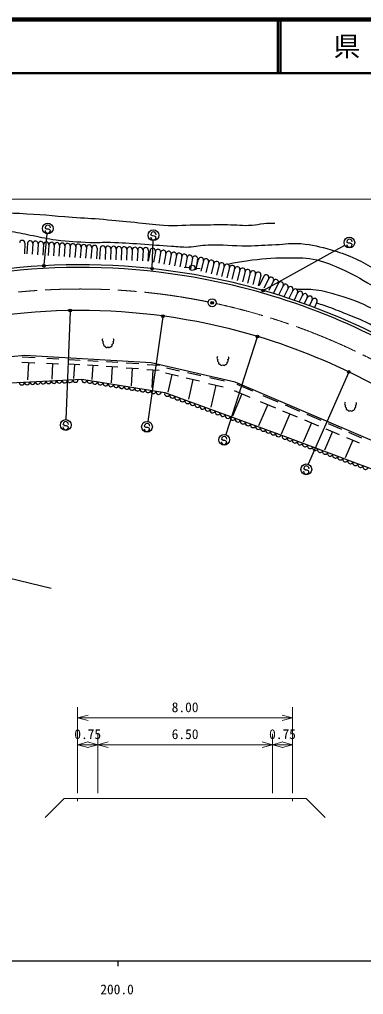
# Model space of a CAD drawing. Units: millimetres, scale not verified, with parts at other scales. Extents: x 40000 to 680000, y 20000 to 380000.
# Drawn here: x 249689 to 313713, y 198715 to 380000 of the extents above; entities that cross this region are included whole.
import ezdxf
from ezdxf.enums import TextEntityAlignment as Align

# ---------------------------------------------------------------- set-up
doc = ezdxf.new("R2010")
doc.units = ezdxf.units.MM
doc.header["$LTSCALE"] = 1000
doc.header["$PDMODE"] = 32
doc.header["$PDSIZE"] = 500
doc.linetypes.add('CHAIN', pattern=[18.5, 12, -1.5, 3.5, -1.5])
for name, color, linetype, lineweight in [('M-BGD', 7, 'Continuous', 25), ('M-BMK', 2, 'CHAIN', 13), ('M-BMK-SRVR', 3, 'Continuous', 25), ('M-STR-HTXT', 7, 'Continuous', 13), ('M-STR-STRC', 7, 'Continuous', 25), ('M-TTL', 2, 'Continuous', 140), ('M-TTL-BAND', 7, 'Continuous', 25), ('M-TTL-LINE', 7, 'Continuous', 50)]:
    doc.layers.add(name, color=color, linetype=linetype, lineweight=lineweight)
doc.layers.add('M-TTL-TXT', color=7, linetype='Continuous')
doc.styles.add('ＭＳ ゴシック', font='')
doc.styles.get('ＭＳ ゴシック').set_extended_font_data('MS Gothic')

msp = doc.modelspace()

# ---------------------------------------------------------------- linework, layer by layer
at = {"layer": 'M-BGD'}
for p, q in [((250689, 338418), (250634, 336419)), ((251170, 338404), (251027, 336409)), ((252167, 338333), (252024, 336338)), ((253165, 338261), (253022, 336266)), ((254162, 338189), (254019, 336194)), ((255160, 338118), (255017, 336123)), ((256157, 338046), (256014, 336051)), ((257155, 337974), (257011, 335980)), ((258152, 337903), (258009, 335908)), ((259150, 337831), (259006, 335836)), ((260147, 337760), (260004, 335765)), ((261144, 337688), (261001, 335693)), ((262142, 337616), (261999, 335621)), ((263139, 337545), (262996, 335550)), ((264137, 337473), (263993, 335478)), ((264690, 337433), (264607, 335435)), ((265689, 337392), (265606, 335393)), ((266688, 337350), (266605, 335352)), ((267687, 337308), (267604, 335310)), ((268686, 337267), (268603, 335269)), ((269686, 337225), (269603, 335227)), ((270685, 337184), (270602, 335186)), ((271684, 337142), (271601, 335144)), ((272683, 337101), (272600, 335103)), ((273682, 337059), (273599, 335061)), ((273991, 337042), (273631, 335074)), ((274974, 336862), (274615, 334895)), ((275958, 336682), (275599, 334715)), ((276942, 336503), (276583, 334535)), ((277926, 336323), (277566, 334356)), ((278909, 336143), (278550, 334176)), ((279893, 335964), (279534, 333996)), ((280877, 335784), (280518, 333817)), ((281861, 335605), (281501, 333637)), ((282949, 335405), (282452, 333467)), ((282844, 335425), (282485, 333457)), ((280341, 333951), (281338, 333866)), ((282334, 333781), (283330, 333697)), ((283918, 335156), (283421, 333219)), ((284886, 334908), (284390, 332971)), ((285855, 334660), (285359, 332722)), ((286824, 334412), (286327, 332474)), ((287792, 334163), (287296, 332226)), ((288761, 333915), (288265, 331978)), ((289730, 333667), (289233, 331730)), ((290699, 333419), (290202, 331481)), ((291667, 333171), (291171, 331233)), ((292636, 332922), (292140, 330985)), ((293605, 332674), (293108, 330737)), ((294573, 332426), (294077, 330489)), ((295169, 332263), (294291, 330466)), ((296068, 331823), (295189, 330027)), ((296966, 331384), (296088, 329587)), ((297864, 330945), (296986, 329148)), ((298763, 330506), (297906, 328753)), ((299661, 330066), (298869, 328447)), ((300559, 329627), (299829, 328134)), ((301458, 329188), (300785, 327813)), ((302356, 328749), (301738, 327484)), ((303255, 328309), (302687, 327149)), ((304153, 327870), (303632, 326806)), ((305051, 327431), (304574, 326455)), ((250699, 317499), (209894, 313651)), ((250201, 317277), (252630, 317139)), ((274169, 316158), (250699, 317499)), ((250146, 316306), (252574, 316167)), ((251360, 316237), (251174, 312979)), ((254741, 316126), (256964, 315999)), ((254792, 317015), (257015, 316888)), ((255853, 316062), (255685, 313123)), ((258892, 315967), (260920, 315851)), ((258938, 316778), (260967, 316662)), ((259906, 315909), (259755, 313270)), ((262366, 315803), (264307, 315692)), ((262410, 316580), (264351, 316469)), ((263336, 315748), (263182, 313043)), ((265850, 315533), (267969, 315411)), ((265898, 316380), (268017, 316259)), ((266909, 315472), (266738, 312472)), ((269569, 316170), (271877, 316039)), ((273424, 315875), (275731, 315743)), ((289838, 312599), (274169, 316158)), ((269517, 315248), (271824, 315116)), ((270670, 315182), (270481, 311871)), ((273371, 314952), (275679, 314820)), ((274525, 314886), (274336, 311575)), ((276858, 314273), (279277, 313724)), ((277078, 315241), (279497, 314692)), ((278068, 313999), (277317, 310694)), ((280955, 314360), (283442, 313796)), ((240625, 312086), (261280, 313096)), ((261280, 313096), (276733, 310616)), ((280729, 313366), (283216, 312801)), ((281972, 313083), (281142, 309429)), ((284868, 312314), (287619, 311690)), ((285118, 313415), (287869, 312790)), ((286244, 312002), (285314, 307908)), ((319089, 300040), (289838, 312599)), ((290141, 312197), (293059, 310944)), ((276733, 310616), (298628, 302628)), ((291099, 310403), (289324, 306269)), ((289639, 311030), (292558, 309777)), ((294978, 310120), (297786, 308914)), ((295900, 308394), (294200, 304434)), ((294496, 308997), (297304, 307791)), ((299128, 308338), (301828, 307179)), ((300014, 306679), (298387, 302888)), ((298664, 307258), (301364, 306099)), ((303171, 306602), (305766, 305488)), ((304023, 305007), (302467, 301382)), ((302726, 305564), (305321, 304450)), ((307111, 304911), (309603, 303841)), ((307929, 303379), (306442, 299915)), ((306683, 303914), (309175, 302844)), ((310949, 303263), (313342, 302235)), ((298628, 302628), (319632, 294780)), ((311735, 301792), (310315, 298485)), ((310538, 302306), (312931, 301278)), ((255567, 274228), (223428, 281843))]:
    msp.add_line(p, q, dxfattribs=at)
msp.add_circle((281836, 333824), 500, dxfattribs=at)
for centre, radius, start, end in [((250189, 338432), 500, 358.42969, 178.42969), ((251669, 338368), 500, 355.89208, 175.89208), ((252666, 338297), 500, 355.89208, 175.89208), ((253664, 338225), 500, 355.89208, 175.89208), ((254661, 338154), 500, 355.89208, 175.89208), ((255658, 338082), 500, 355.89208, 175.89208), ((256656, 338010), 500, 355.89208, 175.89208), ((257653, 337939), 500, 355.89208, 175.89208), ((258651, 337867), 500, 355.89208, 175.89208), ((259648, 337795), 500, 355.89208, 175.89208), ((260646, 337724), 500, 355.89208, 175.89208), ((261643, 337652), 500, 355.89208, 175.89208), ((262641, 337580), 500, 355.89208, 175.89208), ((263638, 337509), 500, 355.89208, 175.89208), ((265189, 337412), 500, 357.6204, 177.6204), ((266189, 337371), 500, 357.6204, 177.6204), ((267188, 337329), 500, 357.6204, 177.6204), ((268187, 337288), 500, 357.6204, 177.6204), ((269186, 337246), 500, 357.6204, 177.6204), ((270185, 337205), 500, 357.6204, 177.6204), ((271184, 337163), 500, 357.6204, 177.6204), ((272183, 337122), 500, 357.6204, 177.6204), ((273183, 337080), 500, 357.6204, 177.6204), ((274483, 336952), 500, 349.6511, 169.6511), ((275466, 336772), 500, 349.6511, 169.6511), ((276450, 336593), 500, 349.6511, 169.6511), ((277434, 336413), 500, 349.6511, 169.6511), ((278417, 336233), 500, 349.6511, 169.6511), ((279401, 336054), 500, 349.6511, 169.6511), ((280385, 335874), 500, 349.6511, 169.6511), ((281369, 335694), 500, 349.6511, 169.6511), ((282352, 335515), 500, 349.6511, 169.6511), ((283433, 335280), 500, 345.62797, 165.62797), ((284402, 335032), 500, 345.62797, 165.62797), ((261014, 210869), 123522, 78.1083, 110.35966), ((261014, 210869), 123022, 78.1083, 110.35611), ((285371, 334784), 500, 345.62797, 165.62797), ((286339, 334536), 500, 345.62797, 165.62797), ((287308, 334288), 500, 345.62797, 165.62797), ((288277, 334039), 500, 345.62797, 165.62797), ((289245, 333791), 500, 345.62797, 165.62797), ((290214, 333543), 500, 345.62797, 165.62797), ((291183, 333295), 500, 345.62797, 165.62797), ((292152, 333046), 500, 345.62797, 165.62797), ((293120, 332798), 500, 345.62797, 165.62797), ((294089, 332550), 500, 345.62797, 165.62797), ((295618, 332043), 500, 333.94462, 153.94462), ((296517, 331604), 500, 333.94462, 153.94462), ((261014, 210869), 123022, 55.60872, 78.1083), ((261014, 210869), 123522, 55.60872, 78.1083), ((297415, 331164), 500, 333.94462, 153.94462), ((298314, 330725), 500, 333.94462, 153.94462), ((299212, 330286), 500, 333.94462, 153.94462), ((300110, 329847), 500, 333.94462, 153.94462), ((301009, 329408), 500, 333.94462, 153.94462), ((301907, 328968), 500, 333.94462, 153.94462), ((302805, 328529), 500, 333.94462, 153.94462), ((303704, 328090), 500, 333.94462, 153.94462), ((304602, 327651), 500, 333.94462, 153.94462), ((261014, 210869), 115022, 78.1083, 110.2962), ((261014, 210869), 115022, 55.60872, 78.1083), ((265363, 320423), 300, 130.46072, 249.076), ((265465, 319927), 300, 134.18599, 247.74305), ((265630, 319538), 300, 158.21145, 267.78765), ((265906, 319323), 300, 196.3279, 319.9138), ((266365, 319323), 300, 220.24486, 334.68859), ((266668, 319493), 300, 263.88042, 23.95654), ((266873, 319907), 300, 283.2404, 40.60627), ((266977, 320376), 300, 294.34586, 50.60048), ((286739, 317084), 300, 130.46072, 249.076), ((288354, 317038), 300, 294.34586, 50.60048), ((286841, 316589), 300, 134.18599, 247.74305), ((287006, 316200), 300, 158.21145, 267.78765), ((287283, 315984), 300, 196.3279, 319.9138), ((287741, 315985), 300, 220.24486, 334.68859), ((288044, 316155), 300, 263.88042, 23.95654), ((288250, 316569), 300, 283.2404, 40.60627), ((250114, 312550), 500, 182.80092, 2.80092), ((251113, 312599), 500, 182.80092, 2.80092), ((252111, 312648), 500, 182.80092, 2.80092), ((253110, 312696), 500, 182.80092, 2.80092), ((254109, 312745), 500, 182.80092, 2.80092), ((255108, 312794), 500, 182.80092, 2.80092), ((256107, 312843), 500, 182.80092, 2.80092), ((257105, 312892), 500, 182.80092, 2.80092), ((258104, 312941), 500, 182.80092, 2.80092), ((259103, 312990), 500, 182.80092, 2.80092), ((260102, 313038), 500, 182.80092, 2.80092), ((261773, 313017), 500, 170.88112, 350.88112), ((262761, 312858), 500, 170.88112, 350.88112), ((263748, 312700), 500, 170.88112, 350.88112), ((264736, 312541), 500, 170.88112, 350.88112), ((265723, 312383), 500, 170.88112, 350.88112), ((266710, 312224), 500, 170.88112, 350.88112), ((267698, 312066), 500, 170.88112, 350.88112), ((268685, 311907), 500, 170.88112, 350.88112), ((269672, 311749), 500, 170.88112, 350.88112), ((270660, 311590), 500, 170.88112, 350.88112), ((271647, 311432), 500, 170.88112, 350.88112), ((272634, 311274), 500, 170.88112, 350.88112), ((273622, 311115), 500, 170.88112, 350.88112), ((274609, 310957), 500, 170.88112, 350.88112), ((275597, 310798), 500, 170.88112, 350.88112), ((277203, 310444), 500, 159.95847, 339.95847), ((278142, 310102), 500, 159.95847, 339.95847), ((279082, 309759), 500, 159.95847, 339.95847), ((280021, 309416), 500, 159.95847, 339.95847), ((280961, 309073), 500, 159.95847, 339.95847), ((281900, 308731), 500, 159.95847, 339.95847), ((282840, 308388), 500, 159.95847, 339.95847), ((283779, 308045), 500, 159.95847, 339.95847), ((310489, 308594), 300, 130.46072, 249.076), ((310591, 308099), 300, 134.18599, 247.74305), ((312000, 308079), 300, 283.2404, 40.60627), ((312104, 308547), 300, 294.34586, 50.60048), ((284718, 307703), 500, 159.95847, 339.95847), ((285658, 307360), 500, 159.95847, 339.95847), ((286597, 307017), 500, 159.95847, 339.95847), ((287537, 306675), 500, 159.95847, 339.95847), ((288476, 306332), 500, 159.95847, 339.95847), ((310756, 307710), 300, 158.21145, 267.78765), ((311033, 307494), 300, 196.3279, 319.9138), ((311491, 307495), 300, 220.24486, 334.68859), ((311794, 307665), 300, 263.88042, 23.95654), ((289416, 305989), 500, 159.95847, 339.95847), ((290355, 305646), 500, 159.95847, 339.95847), ((291295, 305304), 500, 159.95847, 339.95847), ((292234, 304961), 500, 159.95847, 339.95847), ((293173, 304618), 500, 159.95847, 339.95847), ((294113, 304276), 500, 159.95847, 339.95847), ((295052, 303933), 500, 159.95847, 339.95847), ((295992, 303590), 500, 159.95847, 339.95847), ((296931, 303248), 500, 159.95847, 339.95847), ((297871, 302905), 500, 159.95847, 339.95847), ((299097, 302453), 500, 159.51017, 339.51017), ((300034, 302103), 500, 159.51017, 339.51017), ((300970, 301753), 500, 159.51017, 339.51017), ((301907, 301403), 500, 159.51017, 339.51017), ((302844, 301053), 500, 159.51017, 339.51017), ((303780, 300703), 500, 159.51017, 339.51017), ((304717, 300353), 500, 159.51017, 339.51017), ((305654, 300003), 500, 159.51017, 339.51017), ((306591, 299653), 500, 159.51017, 339.51017), ((307527, 299303), 500, 159.51017, 339.51017), ((308464, 298953), 500, 159.51017, 339.51017), ((309401, 298603), 500, 159.51017, 339.51017), ((310338, 298253), 500, 159.51017, 339.51017), ((311274, 297903), 500, 159.51017, 339.51017), ((312211, 297553), 500, 159.51017, 339.51017), ((313148, 297203), 500, 159.51017, 339.51017), ((314085, 296853), 500, 159.51017, 339.51017)]:
    msp.add_arc(centre, radius, start, end, dxfattribs=at)
for points, knots in [([(297195, 342100), (296226, 342082), (295948, 342075), (295153, 342003), (294294, 341926), (293826, 341753), (292965, 341699), (291184, 341585), (290181, 341790), (288395, 341797), (286389, 341806), (285266, 341783), (283260, 341767), (280622, 341747), (279141, 341566), (276506, 341702), (274414, 341810), (273256, 342036), (271171, 342239), (268896, 342461), (267623, 342596), (265345, 342787), (263070, 342978), (261792, 343033), (259515, 343194), (255688, 343465), (253552, 343741), (249718, 343898), (246452, 344031), (244617, 343982), (241348, 343937), (238681, 343901), (237156, 344147), (234521, 343733), (232005, 343337), (230659, 342785), (228224, 342040), (225918, 341335), (224620, 340944), (222378, 340056), (220425, 339283), (219399, 338689), (217477, 337840), (215576, 337001), (214586, 336302), (212578, 335765), (211880, 335579), (211465, 335467), (210744, 335524), (209939, 335587), (209574, 335794), (208789, 336199)], [0, 0, 0, 0, 1, 1, 1, 2, 2, 2, 3, 3, 3, 4, 4, 4, 5, 5, 5, 6, 6, 6, 7, 7, 7, 8, 8, 8, 9, 9, 9, 10, 10, 10, 11, 11, 11, 12, 12, 12, 13, 13, 13, 14, 14, 14, 15, 15, 15, 16, 16, 16, 17, 17, 17, 17]), ([(203147, 331895), (204108, 331777), (204420, 331761), (205238, 331757), (206485, 331750), (207177, 331926), (208411, 332107), (209786, 332309), (210580, 332341), (211915, 332730), (213127, 333083), (213763, 333414), (214919, 333922), (215723, 334275), (216145, 334535), (216942, 334902), (217888, 335337), (218394, 335650), (219385, 335966), (220926, 336459), (221862, 336459), (223430, 336857), (224539, 337138), (225177, 337259), (226241, 337680), (227155, 338042), (227597, 338402), (228499, 338795), (229523, 339241), (230115, 339453), (231174, 339808), (232433, 340230), (233150, 340450), (234451, 340715), (236443, 341120), (237579, 341310), (239609, 341395), (241353, 341467), (242336, 341409), (244074, 341252), (245700, 341104), (246595, 340887), (248203, 340604), (249783, 340327), (250658, 340118), (252235, 339819), (253900, 339504), (254821, 339257), (256500, 339029), (258944, 338698), (260333, 338675), (262797, 338567), (264286, 338502), (265123, 338622), (266613, 338578), (268813, 338513), (270042, 338409), (272238, 338270), (274472, 338130), (275721, 338004), (277955, 337868), (279198, 337792), (279894, 337670), (281139, 337706), (282568, 337748), (283350, 338037), (284778, 338093), (287630, 338204), (289229, 337921), (292082, 337936), (294158, 337946), (295318, 338066), (297393, 338147), (299212, 338218), (300238, 338501), (302051, 338326), (304285, 338109), (305521, 337788), (307681, 337180), (309302, 336724), (310202, 336416), (311746, 335743), (313251, 335086), (314043, 334605), (315474, 333801), (317498, 332663), (318547, 331881), (320526, 330666), (324184, 328422), (326293, 327263), (329922, 324971), (331785, 323795), (332830, 323135), (334649, 321891), (336268, 320784), (337128, 320097), (338728, 318964), (341656, 316891), (343307, 315746), (346272, 313728), (347960, 312578), (348965, 312022), (350631, 310841), (352364, 309613), (353283, 308855), (354982, 307582), (357031, 306047), (358208, 305227), (360227, 303652), (361984, 302282), (362954, 301495), (364664, 300066), (366329, 298676), (367238, 297869), (368868, 296438), (370743, 294792), (371640, 293684), (373640, 292193), (374802, 291326), (375583, 291035), (376810, 290263), (378026, 289497), (378729, 289095), (379885, 288241), (381116, 287332), (381833, 286847), (382951, 285802), (383411, 285371), (383658, 285114), (384042, 284614), (384437, 284100), (384557, 283880), (384928, 283210)], [0, 0, 0, 0, 1, 1, 1, 2, 2, 2, 3, 3, 3, 4, 4, 4, 5, 5, 5, 6, 6, 6, 7, 7, 7, 8, 8, 8, 9, 9, 9, 10, 10, 10, 11, 11, 11, 12, 12, 12, 13, 13, 13, 14, 14, 14, 15, 15, 15, 16, 16, 16, 17, 17, 17, 18, 18, 18, 19, 19, 19, 20, 20, 20, 21, 21, 21, 22, 22, 22, 23, 23, 23, 24, 24, 24, 25, 25, 25, 26, 26, 26, 27, 27, 27, 28, 28, 28, 29, 29, 29, 30, 30, 30, 31, 31, 31, 32, 32, 32, 33, 33, 33, 34, 34, 34, 35, 35, 35, 36, 36, 36, 37, 37, 37, 38, 38, 38, 39, 39, 39, 40, 40, 40, 41, 41, 41, 42, 42, 42, 43, 43, 43, 44, 44, 44, 44]), ([(288400, 334524), (290065, 334870), (290554, 334939), (291945, 335144), (294811, 335566), (296445, 335687), (299342, 335688), (301293, 335688), (302416, 335811), (304331, 335439), (306310, 335056), (307373, 334594), (309219, 333786), (311690, 332706), (312994, 331917), (315304, 330525), (317297, 329324), (318297, 328469), (320280, 327252), (322459, 325916), (323726, 325243), (325979, 324034), (328101, 322896), (329360, 322393), (331475, 321243), (333534, 320124), (334625, 319387), (336632, 318177), (337829, 317456), (338534, 317106), (339687, 316318), (341707, 314938), (342827, 314143), (344742, 312621), (346115, 311530), (346869, 310899), (348179, 309733), (349683, 308395), (350377, 307478), (351937, 306206), (353891, 304612), (355149, 303934), (357202, 302470), (359120, 301101), (360201, 300344), (362103, 298952), (363493, 297935), (364254, 297341), (365633, 296309), (366749, 295474), (367383, 295019), (368489, 294172), (369119, 293689), (369495, 293444), (370079, 292907), (370416, 292597), (370650, 292430), (370834, 292011), (370949, 291748), (370987, 291617), (371031, 291303)], [0, 0, 0, 0, 1, 1, 1, 2, 2, 2, 3, 3, 3, 4, 4, 4, 5, 5, 5, 6, 6, 6, 7, 7, 7, 8, 8, 8, 9, 9, 9, 10, 10, 10, 11, 11, 11, 12, 12, 12, 13, 13, 13, 14, 14, 14, 15, 15, 15, 16, 16, 16, 17, 17, 17, 18, 18, 18, 19, 19, 19, 20, 20, 20, 20]), ([(301256, 329842), (302657, 329911), (303121, 329907), (304308, 329804), (305931, 329663), (306821, 329390), (308388, 328946), (310848, 328248), (312208, 327747), (314527, 326668), (316676, 325669), (317689, 324748), (319769, 323612), (320663, 323124), (321199, 322918), (322109, 322462), (324776, 321125), (326236, 320307), (328925, 319014), (330283, 318361), (331113, 318143), (332453, 317453), (333780, 316770), (334618, 316424), (335624, 315322), (336187, 314705), (336420, 314416), (336895, 313602)], [0, 0, 0, 0, 1, 1, 1, 2, 2, 2, 3, 3, 3, 4, 4, 4, 5, 5, 5, 6, 6, 6, 7, 7, 7, 8, 8, 8, 9, 9, 9, 9]), ([(320913, 320053), (318980, 321140), (318483, 321425), (316907, 322271), (315828, 322850), (315239, 323207), (314134, 323734), (312574, 324477), (311651, 324782), (310044, 325417), (308623, 325979), (307843, 326343), (306389, 326816), (305836, 326996), (305650, 327060), (304966, 327256)], [0, 0, 0, 0, 1, 1, 1, 2, 2, 2, 3, 3, 3, 4, 4, 4, 5, 5, 5, 5])]:
    msp.add_open_spline(points, degree=3, knots=knots, dxfattribs=at)
at = {"layer": 'M-BMK'}
for start, end in [(78.46935, 110.32691), (55.60872, 77.74726)]:
    msp.add_arc((261014, 210869), 119022, start, end, dxfattribs=at)
at = {"layer": 'M-BMK-SRVR'}
msp.add_circle((285540, 327336), 750, dxfattribs=at)
msp.add_point((285540, 327336), dxfattribs=at)
at = {"layer": 'M-STR-HTXT'}
for p, q in [((94766, 346598), (557078, 346598)), ((260511, 236158), (260511, 252158)), ((300511, 236158), (300511, 252158)), ((262443, 250676), (260511, 250158)), ((300511, 250158), (298580, 250676)), ((260511, 250158), (300511, 250158)), ((260511, 250158), (262443, 249641)), ((298580, 249641), (300511, 250158)), ((264261, 236158), (264261, 247158)), ((264261, 236158), (264261, 247158)), ((296761, 236158), (296761, 247158)), ((296761, 236158), (296761, 247158)), ((262443, 245676), (260511, 245158)), ((260511, 245158), (264261, 245158)), ((260511, 245158), (262443, 244641)), ((264261, 245158), (262330, 245676)), ((262330, 244641), (264261, 245158)), ((266193, 245676), (264261, 245158)), ((264261, 245158), (296761, 245158)), ((264261, 245158), (266193, 244641)), ((296761, 245158), (294830, 245676)), ((294830, 244641), (296761, 245158)), ((298693, 245676), (296761, 245158)), ((296761, 245158), (300511, 245158)), ((296761, 245158), (298693, 244641)), ((300511, 245158), (298580, 245676)), ((298580, 244641), (300511, 245158)), ((258011, 235158), (254476, 231623)), ((258011, 235158), (260511, 235158)), ((260511, 235158), (264261, 235158)), ((260511, 235158), (260511, 234658)), ((264261, 235158), (296761, 235158)), ((296761, 235158), (300511, 235158)), ((300511, 235158), (303011, 235158)), ((300511, 235158), (300511, 234658)), ((303011, 235158), (306547, 231623))]:
    msp.add_line(p, q, dxfattribs=at)
at = {"layer": 'M-STR-STRC'}
for p, q in [((254554, 341165), (254457, 341285)), ((254796, 341020), (254554, 341165)), ((255097, 341012), (254796, 341020)), ((255339, 340894), (255097, 341012)), ((255442, 340756), (255339, 340894)), ((254264, 334355), (254852, 340151)), ((274216, 339897), (274119, 340017)), ((274458, 339752), (274216, 339897)), ((274759, 339744), (274458, 339752)), ((275001, 339626), (274759, 339744)), ((275104, 339488), (275001, 339626)), ((274364, 333818), (274574, 338878)), ((295189, 329679), (310208, 338042)), ((310682, 338548), (310585, 338668)), ((310924, 338403), (310682, 338548)), ((311225, 338394), (310924, 338403)), ((311468, 338277), (311225, 338394)), ((311570, 338139), (311468, 338277)), ((259098, 325725), (258336, 305600)), ((276373, 324709), (273561, 305264)), ((293937, 320922), (288083, 302810)), ((310936, 314326), (303431, 297292)), ((257899, 304620), (257802, 304740)), ((258141, 304476), (257899, 304620)), ((258441, 304467), (258141, 304476)), ((258684, 304350), (258441, 304467)), ((258787, 304211), (258684, 304350)), ((273019, 304294), (272922, 304414)), ((273261, 304150), (273019, 304294)), ((273562, 304141), (273261, 304150)), ((273804, 304024), (273562, 304141)), ((273907, 303885), (273804, 304024)), ((287376, 301878), (287279, 301998)), ((287618, 301734), (287376, 301878)), ((287918, 301725), (287618, 301734)), ((288161, 301608), (287918, 301725)), ((288264, 301469), (288161, 301608)), ((302672, 296378), (302575, 296498)), ((302914, 296234), (302672, 296378)), ((303214, 296225), (302914, 296234)), ((303457, 296108), (303214, 296225)), ((303560, 295969), (303457, 296108))]:
    msp.add_line(p, q, dxfattribs=at)
for centre, radius in [((254954, 341145), 1000), ((274615, 339878), 1000), ((311082, 338528), 1000), ((254248, 334205), 150), ((254248, 334205), 120), ((254248, 334205), 90), ((254248, 334205), 60), ((254248, 334205), 30), ((274357, 333668), 150), ((274357, 333668), 120), ((274357, 333668), 90), ((274357, 333668), 60), ((274357, 333668), 30), ((295058, 329607), 150), ((295058, 329607), 120), ((295058, 329607), 90), ((295058, 329607), 60), ((295058, 329607), 30), ((259104, 325875), 150), ((259104, 325875), 120), ((259104, 325875), 90), ((259104, 325875), 60), ((259104, 325875), 30), ((276395, 324858), 150), ((276395, 324858), 120), ((276395, 324858), 90), ((276395, 324858), 60), ((276395, 324858), 30), ((293983, 321064), 150), ((293983, 321064), 120), ((293983, 321064), 90), ((293983, 321064), 60), ((293983, 321064), 30), ((310997, 314463), 150), ((310997, 314463), 120), ((310997, 314463), 90), ((310997, 314463), 60), ((310997, 314463), 30), ((258298, 304601), 1000), ((273418, 304275), 1000), ((287775, 301859), 1000), ((303071, 296359), 1000)]:
    msp.add_circle(centre, radius, dxfattribs=at)
for centre, start, end in [((254957, 341270), 358.31914, 178.31914), ((254943, 340771), 178.31914, 358.31914), ((274604, 339503), 178.31914, 358.31914), ((274619, 340002), 358.31914, 178.31914), ((311085, 338653), 358.31914, 178.31914), ((311071, 338154), 178.31914, 358.31914), ((258302, 304726), 358.31914, 178.31914), ((273422, 304400), 358.31914, 178.31914), ((258287, 304226), 178.31914, 358.31914), ((273407, 303900), 178.31914, 358.31914), ((287764, 301484), 178.31914, 358.31914), ((287779, 301984), 358.31914, 178.31914), ((303060, 295984), 178.31914, 358.31914), ((303075, 296484), 358.31914, 178.31914)]:
    msp.add_arc(centre, 500, start, end, dxfattribs=at)
for p in [(254248, 334205), (274357, 333668), (295058, 329607), (259104, 325875), (276395, 324858), (293983, 321064), (310997, 314463)]:
    msp.add_point(p, dxfattribs=at)
at = {"layer": 'M-TTL'}
msp.add_line((680000, 380000), (40000, 380000), dxfattribs=at)
at = {"layer": 'M-TTL-BAND'}
for p, q in [((40000, 205000), (579000, 205000)), ((268000, 205000), (268000, 204000))]:
    msp.add_line(p, q, dxfattribs=at)
at = {"layer": 'M-TTL-LINE'}
for p, q in [((297750, 380000), (297750, 370000)), ((298250, 380000), (298250, 370000)), ((40000, 370000), (680000, 370000))]:
    msp.add_line(p, q, dxfattribs=at)

# ---------------------------------------------------------------- texts
at = {"layer": 'M-STR-HTXT', "style": 'ＭＳ ゴシック'}
for s, p in [('8.00', (280511, 250658)), ('0.75', (262386, 245658)), ('6.50', (280511, 245658)), ('0.75', (298636, 245658))]:
    msp.add_text(s, height=1833, dxfattribs=at).set_placement(p, align=Align.BOTTOM_CENTER)
at = {"layer": 'M-TTL-BAND', "style": 'ＭＳ ゴシック'}
msp.add_text('200.0', height=1833, dxfattribs=at).set_placement((267844, 198195), align=Align.BOTTOM_CENTER)
at = {"layer": 'M-TTL-TXT', "style": 'ＭＳ ゴシック'}
msp.add_text('県\u3000名', height=3666, dxfattribs=at).set_placement((315625, 375000), align=Align.MIDDLE_CENTER)

doc.saveas('drawing.dxf')
